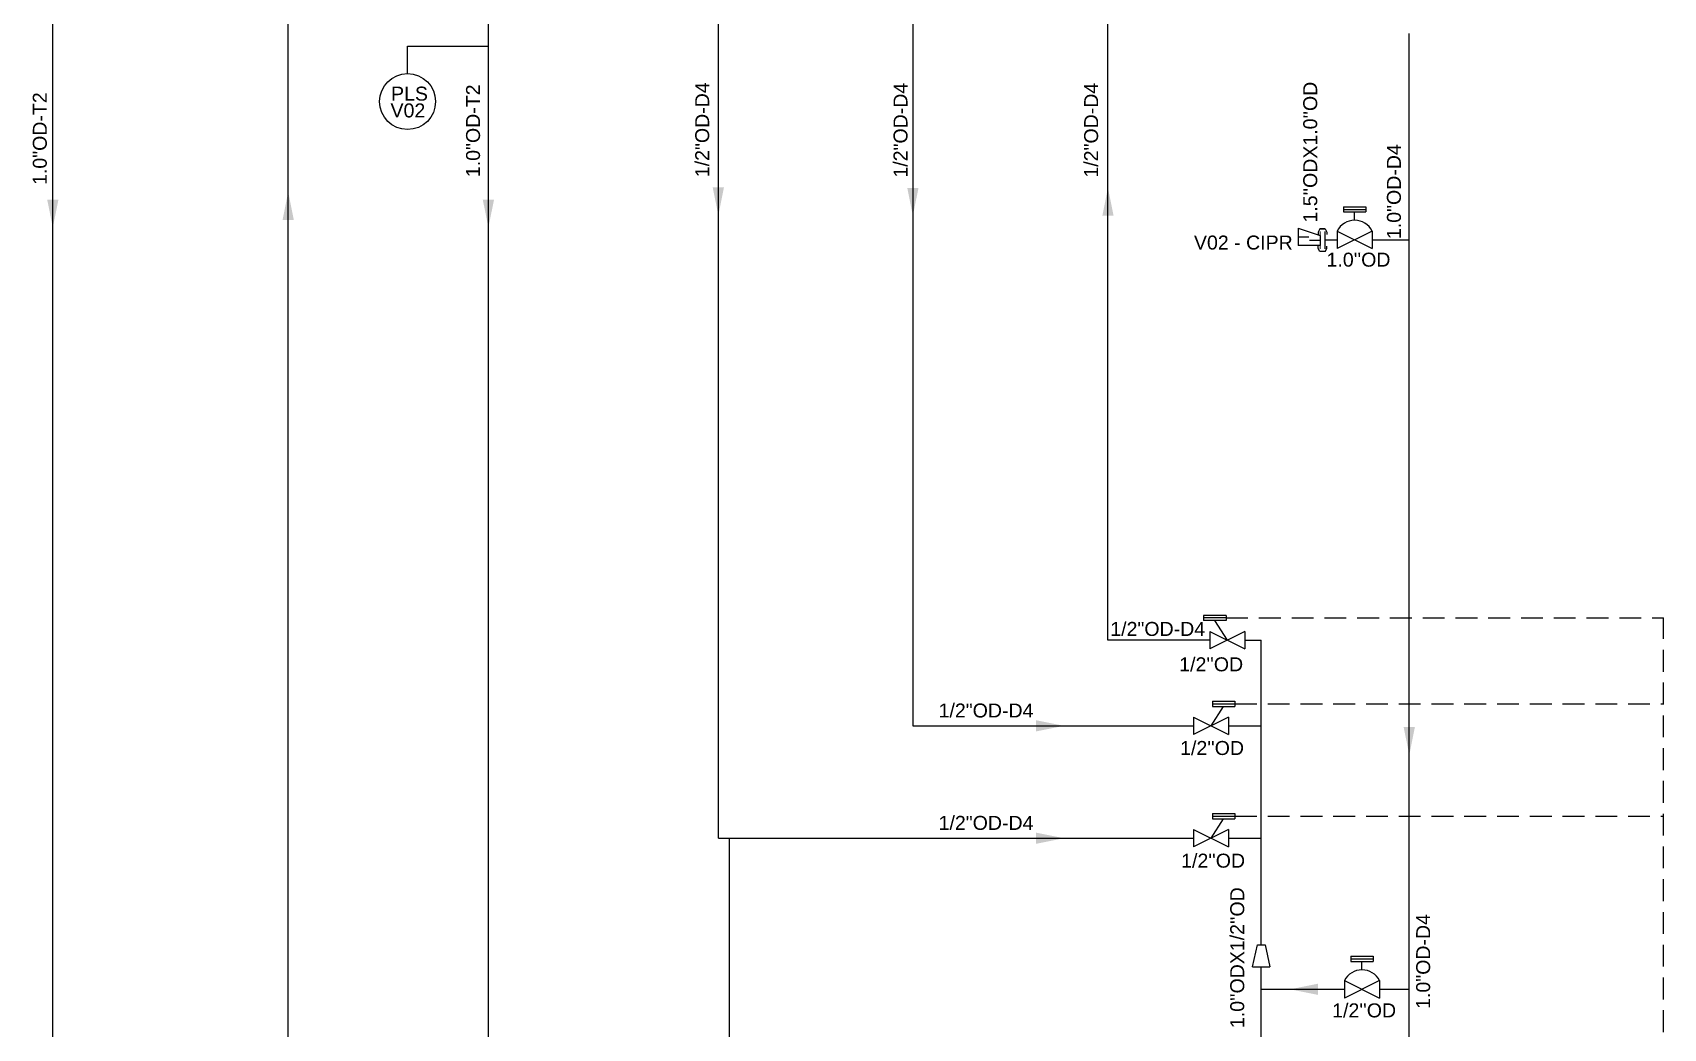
# Model space of a CAD drawing. Header units: inches. Extents: x 14435 to 21465, y 2728 to 7693.
# Drawn here: x 15171.3 to 15637.9, y 6259.2 to 6544.2 of the extents above; entities that cross this region are included whole.
import ezdxf

# ---------------------------------------------------------------- set-up
doc = ezdxf.new("R2010")
doc.units = ezdxf.units.IN
doc.header["$MEASUREMENT"] = 0
doc.linetypes.add('HIDDEN', pattern=[0.375, 0.25, -0.125])
for name, color, linetype in [('A---SIGLD-CONN-EL', 7, 'Continuous'), ('P---PLINB-CA049', 7, 'Continuous'), ('P---PLINB-DRH278', 7, 'Continuous'), ('P---PLINB-HCUR003', 7, 'Continuous'), ('P---PLINB-P334', 7, 'Continuous'), ('P---PLINB-TCUS060', 7, 'Continuous'), ('P---PLINB-VENT002', 7, 'Continuous'), ('P---PLIND-TEXT-25-35', 7, 'Continuous'), ('P---TANKB-V06', 7, 'Continuous')]:
    doc.layers.add(name, color=color, linetype=linetype)
doc.layers.add('AM_8', color=1, linetype='Continuous', lineweight=25)
doc.layers.add('Valve', color=6, linetype='Continuous', lineweight=25)
doc.layers.add('Layer4', color=7, linetype='Continuous', true_color=0xffffff)
doc.styles.add('ARIAL', font='arial.ttf', dxfattribs={"height": 4})
doc.styles.get("Standard").update_dxf_attribs({"font": 'arial.ttf'})

# ---------------------------------------------------------------- blocks, each defined once
blk = doc.blocks.new('rgyjryjyfrjfhjgfgj')
at = {"color": 0, "linetype": 'ByBlock'}
for p, q in [((716.48, 396.87), (717.39, 397.41)), ((716.48, 396.87), (716.48, 395.42)), ((717.39, 397.41), (718.05, 397.41)), ((722.07, 397.41), (721.4, 397.41)), ((722.97, 396.87), (722.07, 397.41)), ((722.97, 395.42), (722.97, 396.87)), ((716.48, 395.42), (717.39, 394.88)), ((717.39, 394.88), (718.05, 394.88)), ((722.07, 394.88), (721.4, 394.88)), ((722.97, 395.42), (722.07, 394.88))]:
    blk.add_line(p, q, dxfattribs=at)
at = {"color": 6, "linetype": 'ByBlock'}
blk.add_line((719.73, 391.95), (719.73, 395.48), dxfattribs=at)
at = {"color": 1, "linetype": 'ByBlock', "lineweight": 15}
blk.add_lwpolyline([(717.23, 396.8), (722.23, 396.8)], dxfattribs=at)
at = {"color": 6, "linetype": 'ByBlock'}
blk.add_lwpolyline([(717.23, 395.48), (722.23, 395.48)], dxfattribs=at)
blk = doc.blocks.new('phi_15906742612')
at = {"color": 0, "linetype": 'ByBlock'}
blk.add_line((-3.24, 3.47), (-3.24, 4.92), dxfattribs=at)
blk.add_blockref('rgyjryjyfrjfhjgfgj', (-719.73, -391.95), dxfattribs=at)
at = {"flags": 1}
for p, rotation in [((0, 4.85), 90), ((0, 0), 270)]:
    blk.add_attdef('PHI_CONNECTIONPOINT', p, '', height=0.1, rotation=rotation, dxfattribs=at)
blk = doc.blocks.new('ADV')
at = {"color": 6}
blk.add_arc((1709.4, 811.99), 5.59, 26.5651, 153.4349, dxfattribs=at)
at = {"layer": 'Valve'}
for p, q in [((1706.18, 821.46), (1712.63, 821.46)), ((1706.18, 821.46), (1706.18, 819.98)), ((1712.63, 821.46), (1712.63, 819.98)), ((1706.18, 820.72), (1712.63, 820.72)), ((1706.18, 819.98), (1712.63, 819.98)), ((1709.4, 817.58), (1709.4, 819.98)), ((1704.4, 814.49), (1704.4, 809.49)), ((1714.4, 814.49), (1704.4, 809.49)), ((1704.4, 814.49), (1714.4, 809.49)), ((1714.4, 814.49), (1714.4, 809.49))]:
    blk.add_line(p, q, dxfattribs=at)
blk = doc.blocks.new('phi_159068224056')
at = {"color": 0, "linetype": 'ByBlock'}
blk.add_blockref('ADV', (-1709.4, -811.99), dxfattribs=at)
at = {"flags": 1}
blk.add_attdef('PHI_CONNECTIONPOINT', (-5, 0), '', height=0.1, rotation=180, dxfattribs=at)
for tag, p in [('PHI_INSERTPOINT', (0, 0)), ('PHI_CONNECTIONPOINT', (5, 0))]:
    blk.add_attdef(tag, p, '', height=0.1, dxfattribs=at)
at = {"color": 7}
for tag, p in [('PRJ_TAG_B', (-12.54, -6.47)), ('DNCALC', (-8.39, -11.88))]:
    blk.add_attdef(tag, p, '', height=3.5, dxfattribs=at)
blk = doc.blocks.new('APV')
at = {"color": 6}
blk.add_line((1637.22, 801.29), (1640.82, 806.87), dxfattribs=at)
at = {"layer": 'Valve'}
for p, q in [((1637.59, 808.35), (1644.05, 808.35)), ((1637.59, 808.35), (1637.59, 806.87)), ((1637.59, 807.61), (1644.05, 807.61)), ((1644.05, 808.35), (1644.05, 806.87)), ((1632.22, 803.79), (1632.22, 798.79)), ((1642.22, 803.79), (1632.22, 798.79)), ((1632.22, 803.79), (1642.22, 798.79)), ((1637.59, 806.87), (1644.05, 806.87)), ((1642.22, 803.79), (1642.22, 798.79))]:
    blk.add_line(p, q, dxfattribs=at)
blk = doc.blocks.new('phi_16460456699')
at = {"color": 0, "linetype": 'ByBlock'}
blk.add_blockref('APV', (-1637.22, -801.29), dxfattribs=at)
at = {"flags": 1}
blk.add_attdef('PHI_CONNECTIONPOINT', (-5, 0), '', height=0.1, rotation=180, dxfattribs=at)
for tag, p in [('PHI_INSERTPOINT', (0, 0)), ('PHI_CONNECTIONPOINT', (5, 0))]:
    blk.add_attdef(tag, p, '', height=0.1, dxfattribs=at)
at = {"color": 7}
for tag, p in [('PRJ_TAG_B', (-13.53, -6.4)), ('DNCALC', (-9.38, -11.66))]:
    blk.add_attdef(tag, p, '', height=3.5, dxfattribs=at)
blk = doc.blocks.new('A$C25422821')
at = {"color": 6}
blk.add_line((15.9, 9), (15.9, 3.6), dxfattribs=at)
at = {"layer": 'Valve', "color": 6}
for p, q in [((0, 12.6), (0, 0)), ((0, 12.6), (15.9, 9)), ((15.9, 3.6), (0, 0))]:
    blk.add_line(p, q, dxfattribs=at)
blk = doc.blocks.new('phi_16466679260')
at = {"color": 0, "linetype": 'ByBlock', "xscale": 0.3945994, "yscale": 0.3945994, "zscale": 0.3945994}
blk.add_blockref('A$C25422821', (-6.26, -2.49), dxfattribs=at)
at = {"flags": 1}
for tag in ['PHI_CONNECTIONPOINT', 'PHI_INSERTPOINT']:
    blk.add_attdef(tag, (-6.26, 0), '', height=0.1, rotation=180, dxfattribs=at)
blk.add_attdef('PHI_CONNECTIONPOINT', (0, 0), '', height=0.1, dxfattribs=at)
at = {"color": 7}
blk.add_attdef('SPECRED', (-9.78, -6.17), '', height=3.5, dxfattribs=at)
blk = doc.blocks.new('A$C6A174CB4')
at = {"color": 6}
for p, q in [((0, 6.3), (7.6, 6.3)), ((15.9, 3.6), (8.1, 3.6)), ((15.9, 7.3), (15.9, 0))]:
    blk.add_line(p, q, dxfattribs=at)
at = {"layer": 'Valve', "color": 6}
for p, q in [((0, 12.6), (0, 0)), ((0, 12.6), (15.9, 7.3)), ((15.9, 0), (0, 0))]:
    blk.add_line(p, q, dxfattribs=at)

msp = doc.modelspace()

# ---------------------------------------------------------------- linework, layer by layer
at = {"color": 1}
for p, q in [((15301.73, 6473.14), (15301.73, 6603.03)), ((15278.61, 6532.43), (15278.61, 6540.3)), ((15278.61, 6540.3), (15301.73, 6540.3)), ((15301.72, 6029.82), (15301.73, 6473.14))]:
    msp.add_line(p, q, dxfattribs=at)
at = {"color": 150}
for p, q in [((15423.18, 6579.26), (15423.18, 6473.14)), ((15423.18, 6473.14), (15423.18, 6345.81)), ((15423.18, 6345.81), (15503.49, 6345.81)), ((15513.49, 6345.81), (15522.86, 6345.81))]:
    msp.add_line(p, q, dxfattribs=at)
at = {"color": 3}
for p, q in [((15565.21, 6393.32), (15565.21, 6543.87)), ((15565.21, 6141.79), (15565.21, 6393.32)), ((15551.67, 6270.4), (15551.67, 6270.4))]:
    msp.add_line(p, q, dxfattribs=at)
at = {"color": 7}
msp.add_circle((15278.61, 6524.43), 8, dxfattribs=at)
at = {"color": 150}
for points in [[(15421.57, 6499.75), (15423.18, 6491.75), (15424.79, 6499.75)], [(15458.38, 6344.2), (15466.38, 6345.81), (15458.38, 6347.42)]]:
    msp.add_solid(points, dxfattribs=at)
at = {"color": 1}
msp.add_solid([(15300.12, 6496.39), (15301.73, 6488.39), (15303.34, 6496.39)], dxfattribs=at)
at = {"color": 3}
msp.add_solid([(15563.59, 6345.49), (15565.21, 6337.49), (15566.82, 6345.49)], dxfattribs=at)
at = {"layer": 'A---SIGLD-CONN-EL', "linetype": 'HIDDEN', "ltscale": 25}
for p, q in [((15512.81, 6376.67), (15637.91, 6376.67)), ((15637.91, 6117.54), (15637.91, 6376.67)), ((15515.33, 6352.13), (15637.91, 6352.13)), ((15515.33, 6319.97), (15637.91, 6319.97))]:
    msp.add_line(p, q, dxfattribs=at)
at = {"layer": 'AM_8', "color": 62}
for p, q in [((15549.58, 6484.87), (15549.58, 6484.87)), ((15554.58, 6484.87), (15565.21, 6484.87))]:
    msp.add_line(p, q, dxfattribs=at)
at = {"layer": 'P---PLINB-CA049', "color": 152, "linetype": 'Continuous', "ltscale": 0.1}
for p, q in [((15367.52, 6473.14), (15367.53, 6579.26)), ((15367.52, 6313.65), (15367.52, 6473.14)), ((15522.86, 6283.09), (15522.86, 6370.35)), ((15367.52, 6313.65), (15503.49, 6313.65)), ((15370.74, 6050.41), (15370.74, 6313.65)), ((15513.49, 6313.65), (15522.86, 6313.65)), ((15522.86, 6244.66), (15522.86, 6276.83))]:
    msp.add_line(p, q, dxfattribs=at)
for points in [[(15365.91, 6499.89), (15367.52, 6491.89), (15369.13, 6499.89)], [(15458.38, 6312.04), (15466.38, 6313.65), (15458.38, 6315.26)]]:
    msp.add_solid(points, dxfattribs=at)
at = {"layer": 'P---PLINB-P334', "color": 62, "linetype": 'Continuous', "ltscale": 0.1}
for p, q in [((15546.67, 6270.4), (15522.86, 6270.4)), ((15565.21, 6270.4), (15556.67, 6270.4))]:
    msp.add_line(p, q, dxfattribs=at)
msp.add_solid([(15539.13, 6272.03), (15531.13, 6270.42), (15539.13, 6268.81)], dxfattribs=at)
at = {"layer": 'P---PLINB-TCUS060', "color": 5, "linetype": 'Continuous', "ltscale": 0.1}
for p, q in [((15177.1, 6473.14), (15177.1, 6603.03)), ((15244.45, 6473.14), (15244.45, 6603.03)), ((15177.1, 5892.49), (15177.1, 6473.14)), ((15244.44, 6008.87), (15244.45, 6473.14))]:
    msp.add_line(p, q, dxfattribs=at)
for points in [[(15175.49, 6496.39), (15177.1, 6488.39), (15178.71, 6496.39)], [(15242.84, 6490.59), (15244.45, 6498.59), (15246.06, 6490.59)]]:
    msp.add_solid(points, dxfattribs=at)
at = {"layer": 'P---PLINB-VENT002', "color": 232, "linetype": 'Continuous'}
for p, q in [((15478.99, 6473.14), (15478.99, 6602.43)), ((15478.99, 6370.35), (15478.99, 6473.14)), ((15508.18, 6370.35), (15478.99, 6370.35)), ((15518.18, 6370.35), (15522.86, 6370.35))]:
    msp.add_line(p, q, dxfattribs=at).dxf.unprotected_set("ltscale", 0)
msp.add_solid([(15477.38, 6491.75), (15478.99, 6499.75), (15480.61, 6491.75)], dxfattribs=at).dxf.unprotected_set("ltscale", 0)

# ---------------------------------------------------------------- block references
at = {"xscale": 0.395994000000259, "yscale": 0.395994000000259, "zscale": 0.395994000000259}
msp.add_blockref('A$C6A174CB4', (15533.44, 6483.22), dxfattribs=at)
at = {"color": 150, "extrusion": (1.22465e-16, 2.439e-32, -1)}
msp.add_blockref('phi_16460456699', (-15513.18, 6370.35), dxfattribs=at)
at = {"color": 150, "extrusion": (-1.22465e-16, 2.439e-32, -1), "xscale": -1}
for p in [(-15508.49, 6345.81), (-15508.49, 6313.65)]:
    msp.add_blockref('phi_16460456699', p, dxfattribs=at)
at = {"layer": 'P---PLINB-DRH278', "rotation": 90.00000000000001}
msp.add_blockref('phi_16466679260', (15522.86, 6283.09), dxfattribs=at)
at = {"layer": 'P---PLINB-HCUR003', "xscale": -1, "rotation": 90}
msp.add_blockref('phi_15906742612', (15544.58, 6484.76), dxfattribs=at)
at = {"layer": 'P---TANKB-V06'}
for p in [(15549.58, 6484.87), (15551.67, 6270.4)]:
    msp.add_blockref('phi_159068224056', p, dxfattribs=at)

# ---------------------------------------------------------------- texts
at = {"color": 1, "insert": (15502.05, 6486.1), "char_height": 4, "attachment_point": 1}
msp.add_mtext_dynamic_manual_height_columns(' V02 - CIPR', width=33.6845, gutter_width=12.5, heights=[0], dxfattribs=at)
at = {"layer": 'Layer4', "color": 7, "char_height": 4, "attachment_point": 1, "rotation": 90, "style": 'ARIAL'}
for s, insert in [('1.0"OD-T2', (15295.33, 6502.82)), ('1/2"OD-D4', (15360.9, 6502.81)), ('1/2"OD-D4', (15417.64, 6502.68)), ('1/2"OD-D4', (15472.17, 6502.68)), ('1.0"OD-T2', (15171.38, 6500.58)), ('1.0"OD-D4', (15558.81, 6485.1)), ('1.0"OD-D4', (15567.17, 6264.82))]:
    msp.add_mtext_dynamic_manual_height_columns(s, width=41.8058, gutter_width=12.5, heights=[0], dxfattribs=dict(at, insert=insert))
at = {"layer": 'Layer4', "color": 7, "char_height": 4, "attachment_point": 1, "style": 'ARIAL'}
for insert in [(15479.66, 6375.54), (15430.54, 6352.2), (15430.54, 6320.04)]:
    msp.add_mtext_dynamic_manual_height_columns('1/2"OD-D4', width=41.8058, gutter_width=12.5, heights=[0], dxfattribs=dict(at, insert=insert))
at = {"layer": 'P---PLIND-TEXT-25-35'}
for s, p in [("1.5''ODX1.0''OD", (15538.86, 6489.82)), ("1.0''ODX1/2''OD", (15517.98, 6259.33))]:
    msp.add_text(s, height=4, rotation=90, dxfattribs=at).set_placement(p)
for s, p in [("1.0''OD", (15541.54, 6477.2)), ("1/2''OD", (15499.39, 6361.41)), ("1/2''OD", (15499.64, 6337.47)), ("1/2''OD", (15499.94, 6305.23)), ("1/2''OD", (15543.15, 6262.39))]:
    msp.add_text(s, height=4, dxfattribs=at).set_placement(p)
at = {"layer": 'P---PLIND-TEXT-25-35', "color": 1, "char_height": 4, "width": 142.7014, "attachment_point": 3}
for s, insert in [('\\pxql;PLS', (15416.58, 6528.71)), ('\\pxql;V02', (15416.43, 6523.9))]:
    msp.add_mtext(s, dxfattribs=dict(at, insert=insert))

doc.saveas('drawing.dxf')
